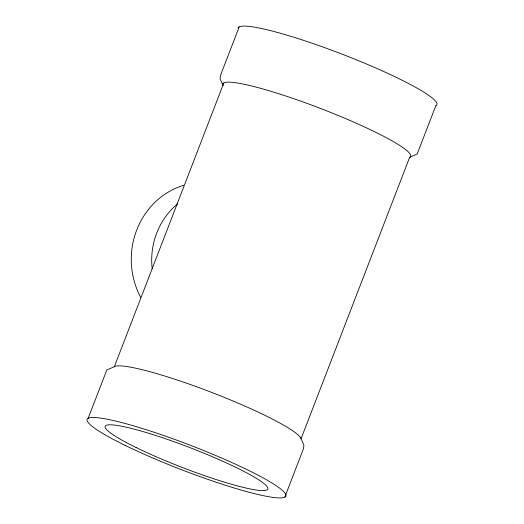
<?xml version="1.0" encoding="UTF-8"?>
<svg xmlns="http://www.w3.org/2000/svg" width="524" height="524" viewBox="0 0 524 524"><rect width="100%" height="100%" fill="white"/><g stroke="black" fill="none" stroke-linecap="round" stroke-linejoin="round"><path stroke-width="0.79" d="M88.124 418.421L106.824 369.964L114.324 366.741L223.794 83.034M239.154 27.025L220.453 75.482L220.113 78.986L223.139 85.608M301.084 438.68L409.676 157.259L417.176 154.036L435.876 105.579M284.846 496.975L303.547 448.518L303.887 445.014L300.527 437.658M152.157 268.537A70.458 65.507 -87 0 1 177.479 203.934M222.792 84.023A100.654 12.268 21.1 0 1 325.175 110.263A100.654 12.268 21.1 0 1 409.801 157.305M114.199 366.695A100.654 12.268 21.1 0 1 208.303 391.12A100.654 12.268 21.1 0 1 300.593 437.684M238.099 28.073A106.516 12.982 21.1 0 1 346.449 55.852A106.516 12.982 21.1 0 1 435.994 105.632M140.76 297.455A76.321 70.956 -87 0 1 183.675 185.326M136.122 447.535A87.213 10.631 21.1 0 0 267.116 489.901A87.213 10.631 21.1 0 0 156.224 435.654A87.213 10.631 21.1 0 0 136.122 447.535M125.026 445.315A106.516 12.982 21.1 0 0 284.971 497.021A106.516 12.982 21.1 0 0 149.471 430.754A106.516 12.982 21.1 0 0 125.026 445.315"/></g></svg>
